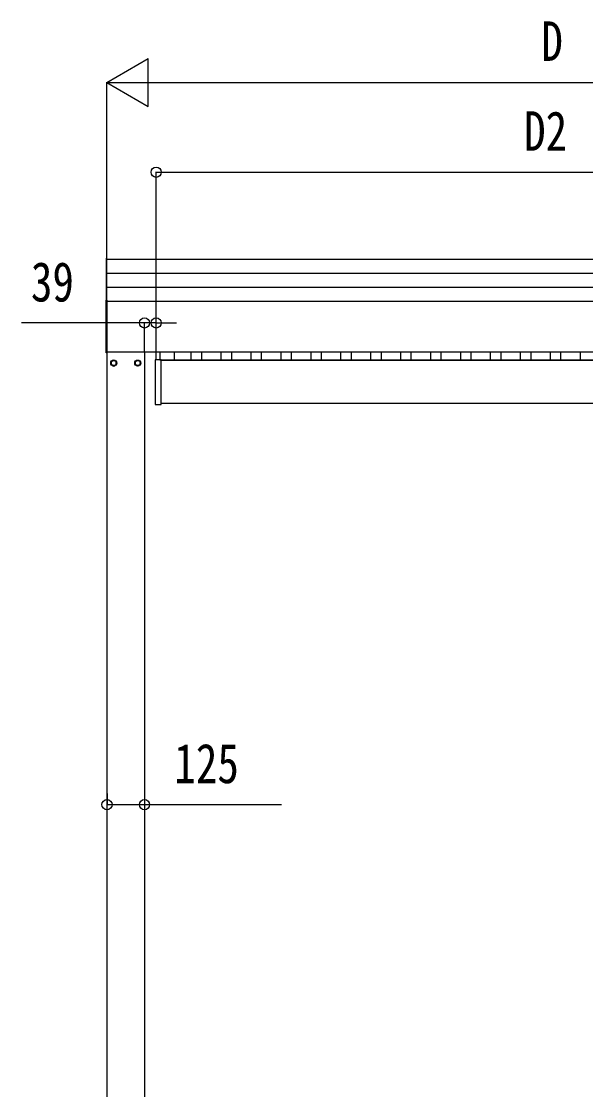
# Model space of a CAD drawing. Units: millimetres, scale not verified. Extents: x -16820 to 16820, y -11880 to 11880.
# Drawn here: x -14114 to -12229, y -2973 to 593 of the extents above; entities that cross this region are included whole.
import ezdxf
from ezdxf.enums import TextEntityAlignment as Align

# ---------------------------------------------------------------- set-up
doc = ezdxf.new("R2010")
doc.units = ezdxf.units.MM
doc.header["$LTSCALE"] = 50
for name, color, linetype in [('0-5_YKK_13', 4, 'Continuous'), ('0-6_YKK_A1', 4, 'Continuous'), ('0-7_YKK_D', 6, 'Continuous')]:
    doc.layers.add(name, color=color, linetype=linetype)
doc.styles.add('ＭＳ ゴシック', font='')
doc.styles.get('ＭＳ ゴシック').set_extended_font_data('MS Gothic')

msp = doc.modelspace()

# ---------------------------------------------------------------- linework, layer by layer
at = {"layer": '0-5_YKK_13'}
for p, q in [((-13829.2, -197.58), (-13831.2, -197.58)), ((-13831.2, -197.58), (-13831.2, -337.52)), ((-13829.2, -337.52), (-13829.2, -197.58)), ((-13829.2, -244.24), (-13831.2, -244.24)), ((-13829.2, -290.9), (-13831.2, -290.9)), ((-13831.2, -513.52), (-13831.2, -337.52)), ((-13829.2, -337.52), (-13831.2, -337.52)), ((-13829.2, -337.52), (-13829.2, -513.52)), ((-13829.2, -513.52), (-13831.2, -513.52)), ((-13797.1, -547.77), (-13797.2, -547.77)), ((-13797.1, -548.27), (-13797.2, -548.27)), ((-13734.29, -547.77), (-13734.19, -547.77)), ((-13734.29, -548.27), (-13734.19, -548.27)), ((-13667.5, -537.6), (-13667.5, -685.6)), ((-13666.5, -537.1), (-13667, -537.1)), ((-13648.5, -537.1), (-13666.5, -537.1)), ((-13648, -537.1), (-13648.5, -537.1)), ((-13647.5, -685.6), (-13647.5, -537.6)), ((-13667, -686.1), (-13648, -686.1))]:
    msp.add_line(p, q, dxfattribs=at)
for points in [[(-13805.7, -538.21), (-13814.2, -543.12), (-13814.2, -552.93), (-13805.7, -557.84), (-13797.2, -552.93), (-13797.2, -543.12)], [(-13725.7, -538.21), (-13717.2, -543.12), (-13717.2, -552.93), (-13725.7, -557.84), (-13734.2, -552.93), (-13734.2, -543.12)]]:
    msp.add_lwpolyline(points, close=True, dxfattribs=at)
for centre, radius in [((-13805.7, -548.02), 10), ((-13805.7, -548.02), 8.5), ((-13725.7, -548.02), 10), ((-13725.7, -548.02), 8.5)]:
    msp.add_circle(centre, radius, dxfattribs=at)
for centre, radius, start, end in [((-13805.7, -548.02), 8.6, 171.25399, 188.74601), ((-13805.7, -548.02), 8.6, 111.25399, 128.74601), ((-13805.7, -548.02), 8.6, 231.25399, 248.74601), ((-13805.7, -548.02), 8.6, 51.25399, 68.74601), ((-13805.7, -548.02), 8.6, 291.25399, 308.74601), ((-13805.7, -548.02), 8.6, 1.66581, 8.74601), ((-13805.7, -548.02), 8.6, 351.25399, 358.33419), ((-13725.7, -548.02), 8.6, 171.25399, 178.33419), ((-13725.7, -548.02), 8.6, 181.66581, 188.74601), ((-13725.7, -548.02), 8.6, 111.25399, 128.74601), ((-13725.7, -548.02), 8.6, 231.25399, 248.74601), ((-13725.7, -548.02), 8.6, 51.25399, 68.74601), ((-13725.7, -548.02), 8.6, 291.25399, 308.74601), ((-13725.7, -548.02), 8.6, 351.25399, 8.74601), ((-13667, -537.6), 0.5, 90, 180), ((-13648, -537.6), 0.5, 0, 90), ((-13667, -685.6), 0.5, 180, 270), ((-13648, -685.6), 0.5, 270, 0)]:
    msp.add_arc(centre, radius, start, end, dxfattribs=at)
at = {"layer": '0-6_YKK_A1'}
for p, q in [((-13829.2, -201.08), (-10829.2, -201.08)), ((-13829.2, -247.74), (-10829.2, -247.74)), ((-13829.2, -294.4), (-10829.2, -294.4)), ((-13829.2, -341.02), (-10829.2, -341.02)), ((-13829.2, -511.02), (-10829.2, -511.02)), ((-13828.2, -3483.48), (-13828.2, -511.02)), ((-13703.2, -511.02), (-13703.2, -3483.48)), ((-13664.2, -537.1), (-13664.2, -511.02)), ((-13652.2, -511.02), (-13652.2, -537.1)), ((-13604.2, -511.02), (-13604.2, -537.05)), ((-13546.7, -537.05), (-13546.7, -511.02)), ((-13511.7, -537.05), (-13511.7, -511.02)), ((-13446.7, -537.05), (-13446.7, -511.02)), ((-13411.7, -537.05), (-13411.7, -511.02)), ((-13346.7, -537.05), (-13346.7, -511.02)), ((-13311.7, -537.05), (-13311.7, -511.02)), ((-13246.7, -537.05), (-13246.7, -511.02)), ((-13211.7, -537.05), (-13211.7, -511.02)), ((-13146.7, -537.05), (-13146.7, -511.02)), ((-13111.7, -537.05), (-13111.7, -511.02)), ((-13046.7, -537.05), (-13046.7, -511.02)), ((-13011.7, -537.05), (-13011.7, -511.02)), ((-12946.7, -537.05), (-12946.7, -511.02)), ((-12911.7, -537.05), (-12911.7, -511.02)), ((-12846.7, -537.05), (-12846.7, -511.02)), ((-12811.7, -537.05), (-12811.7, -511.02)), ((-12746.7, -537.05), (-12746.7, -511.02)), ((-12711.7, -537.05), (-12711.7, -511.02)), ((-12646.7, -537.05), (-12646.7, -511.02)), ((-12611.7, -537.05), (-12611.7, -511.02)), ((-12546.7, -537.05), (-12546.7, -511.02)), ((-12511.7, -537.05), (-12511.7, -511.02)), ((-12446.7, -537.05), (-12446.7, -511.02)), ((-12411.7, -537.05), (-12411.7, -511.02)), ((-12346.7, -537.05), (-12346.7, -511.02)), ((-12311.7, -537.05), (-12311.7, -511.02)), ((-12246.7, -537.05), (-12246.7, -511.02)), ((-13652.2, -537.05), (-10994.2, -537.05)), ((-13647.5, -538.6), (-11010.89, -538.6)), ((-11010.89, -683.48), (-13647.5, -683.48))]:
    msp.add_line(p, q, dxfattribs=at)
at = {"layer": '0-7_YKK_D'}
for p, q in [((-13829.2, 388.92), (-13690.63, 468.92)), ((-13690.63, 308.92), (-13690.63, 468.92)), ((-13829.2, -200.08), (-13829.2, 389.92)), ((-13829.2, 388.92), (-13690.63, 308.92)), ((-13829.2, 388.92), (-13552.07, 388.92)), ((-13669.2, 388.92), (-10989.2, 388.92)), ((-13664.2, -538.62), (-13664.2, 89.92)), ((-13664.2, 88.92), (-10994.2, 88.92)), ((-13703.2, -414.14), (-14114.4, -414.14)), ((-13703.2, -510.02), (-13703.2, -413.14)), ((-13664.2, -414.14), (-13703.2, -414.14)), ((-13664.2, -538.62), (-13664.2, -413.14)), ((-13664.2, -414.14), (-13596.2, -414.14)), ((-13828.2, -1984.48), (-13828.2, -2022.87)), ((-13703.2, -1984.48), (-13703.2, -2022.87))]:
    msp.add_line(p, q, dxfattribs=at)
msp.add_lwpolyline([(-13828.2, -2021.87), (-13703.2, -2021.87), (-13244.8, -2021.87)], dxfattribs=at)
for centre in [(-13664.2, 88.92), (-13703.2, -414.14), (-13664.2, -414.14), (-13828.2, -2021.87), (-13703.2, -2021.87)]:
    msp.add_circle(centre, 17, dxfattribs=at)

# ---------------------------------------------------------------- texts
at = {"layer": '0-7_YKK_D', "style": 'ＭＳ ゴシック', "width": 0.8}
for s, p in [('D', (-12377.2, 420.92)), ('D2', (-12434.8, 120.92)), ('39', (-14082.4, -382.14)), ('125', (-13603.2, -1989.87))]:
    msp.add_text(s, height=132, dxfattribs=at).set_placement(p, align=Align.BOTTOM_LEFT)

doc.saveas('drawing.dxf')
